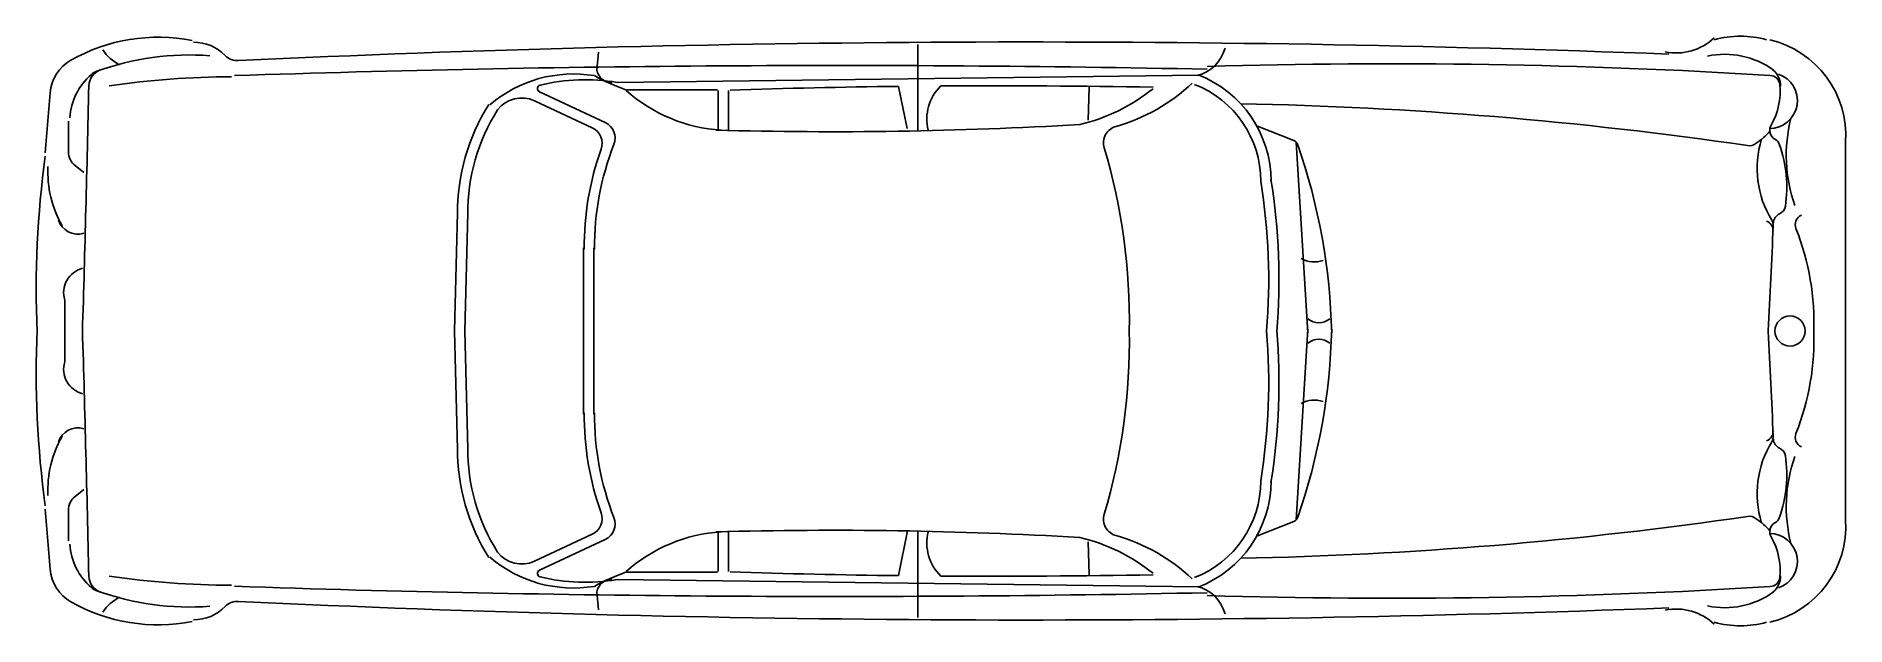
# Model space of a CAD drawing. Extents: x -5.01 to 0, y -0.82 to 0.82.
import ezdxf

# ---------------------------------------------------------------- set-up
doc = ezdxf.new("R2010")
doc.units = 0
doc.header["$LTSCALE"] = 100
doc.header["$MEASUREMENT"] = 0
doc.layers.add('C-CARRO', color=2, linetype='CONTINUOUS')

msp = doc.modelspace()

# ---------------------------------------------------------------- linework, layer by layer
at = {"layer": 'C-CARRO', "linetype": 'CONTINUOUS'}
for p, q in [((-3.4518, 0.7723), (-3.4564, 0.7225)), ((-2.5678, 0.7932), (-2.5678, 0.5562)), ((-1.7897, 0.7088), (-3.4003, 0.6885)), ((-3.4329, 0.5774), (-3.6152, 0.6628)), ((-3.3734, 0.6675), (-3.1225, 0.6675)), ((-3.1206, 0.5562), (-3.1206, 0.6664)), ((-3.0921, 0.5562), (-3.0921, 0.6664)), ((-2.6217, 0.6776), (-2.5974, 0.5606)), ((-2.0937, 0.6752), (-2.0965, 0.5837)), ((-3.4689, 0.5627), (-3.629, 0.6378)), ((-4.9189, 0.5815), (-4.9189, 0.4957)), ((-1.6279, 0.5672), (-1.5271, 0.5275)), ((-1.5205, 0.5231), (-1.4881, -0.005)), ((0, 0.5231), (0, -0.5231)), ((-4.9005, 0.4581), (-4.8763, 0.4393)), ((-3.8502, 0.0002), (-3.8418, 0.3276)), ((-3.8216, -0.0006), (-3.8133, 0.3269)), ((-3.4929, -0.0006), (-3.4929, 0.2299)), ((-4.9291, 0.0854), (-4.9291, -0.0028)), ((-4.9291, -0.0854), (-4.9291, 0.0028)), ((-3.8216, 0.0006), (-3.8133, -0.3269)), ((-3.4929, 0.0006), (-3.4929, -0.2299)), ((-3.4643, 0.0006), (-3.4643, -0.2299)), ((-1.5205, -0.5231), (-1.4881, 0.005)), ((-3.8502, -0.0002), (-3.8418, -0.3276)), ((-4.9005, -0.4581), (-4.8763, -0.4393)), ((-4.9828, -0.4933), (-4.9692, -0.66)), ((-4.9189, -0.5815), (-4.9189, -0.4957)), ((-1.6279, -0.5672), (-1.5271, -0.5275)), ((-3.4329, -0.5774), (-3.6152, -0.6628)), ((-3.1206, -0.5562), (-3.1206, -0.6664)), ((-3.0921, -0.5562), (-3.0921, -0.6664)), ((-2.6217, -0.6776), (-2.596, -0.5537)), ((-2.5678, -0.7932), (-2.5678, -0.5562)), ((-2.0937, -0.6752), (-2.0965, -0.5837)), ((-1.7897, -0.7088), (-3.4003, -0.6885)), ((-3.3734, -0.6675), (-3.1225, -0.6675)), ((-3.4518, -0.7723), (-3.4564, -0.7225))]:
    msp.add_line(p, q, dxfattribs=at)
for points in [[(-4.9828, 0.4933), (-4.9692, 0.66, -0.248051), (-4.9118, 0.75, -0.180272), (-4.5763, 0.8042)], [(-1.7668, 0.7249, 0.01358), (-4.4587, 0.7072, 0.01358)], [(-3.1262, 0.5562, 0.021086), (-2.1196, 0.5716, 0.109394), (-1.9168, 0.6708)], [(-1.8085, -0.6863, 0.121143), (-2.0192, -0.5668, -0.418766), (-2.0519, -0.5074, 0.077439), (-1.9827, 0, 0.077439), (-2.0519, 0.5074, -0.418766), (-2.0192, 0.5668, 0.121143), (-1.8085, 0.6863)], [(-5.0055, 0.0028, 0.044555), (-4.9828, -0.4845, 0.044555)], [(-3.491, -0.2266, 0.088169), (-3.4443, -0.5036, -0.386508), (-3.4689, -0.5627), (-3.629, -0.6378, -0.352279), (-3.7309, -0.6124, -0.143804), (-3.8133, -0.3236)], [(-4.9365, -0.2916, 0.14192), (-4.9754, -0.4559, 0.14192)]]:
    msp.add_lwpolyline(points, format="xyb", dxfattribs=at)
msp.add_lwpolyline([(-3.4643, -0.0006), (-3.4643, 0.2299)], dxfattribs=at)
for centre, radius, start, end in [((-0.4683, 0.9215), 0.1514, 258.2535, 313.6042), ((-0.2912, 0.55), 0.2665, 74.1741, 105.8259), ((-0.272, 0.5411), 0.2726, 356.2059, 76.6964), ((-4.5835, 0.0098), 0.7546, 85.7203, 109.8748), ((-4.7235, 0.8428), 0.1187, 212.6107, 243.1114), ((-4.5726, 0.6768), 0.123, 44.524, 90), ((-4.4509, 0.7964), 0.0476, 224.524, 273.2779), ((-2.2593, -45.6897), 46.4902, 87.81757, 92.69859), ((-1.8216, 0.8118), 0.1078, 284.0395, 344.6824), ((-0.3339, 0.54), 0.2265, 53.7506, 102.3635), ((-4.7391, 0.5775), 0.1766, 131.0948, 175.8393), ((-4.8149, 0.6779), 0.0476, 109.105, 178.7802), ((-4.8239, 0.6747), 0.0476, 109.8748, 131.0948), ((-4.467, -1.5738), 2.2777, 90, 98.5572), ((-3.5211, 0.356), 0.3559, 80.6471, 130.4837), ((-3.1719, 1.2376), 0.6051, 241.225, 250.4942), ((-3.4148, 0.7303), 0.0423, 190.573, 270.2619), ((-1.9068, 0.4145), 0.3167, 0.1042, 68.6722), ((-1.2567, -16.2654), 17.0056, 86.4656, 91.719), ((-0.2106, 0.6383), 0.0773, 269.3757, 71.5121), ((-0.2106, 0.6794), 0.0286, 5.7666, 85.4427), ((-0.2397, 0.6781), 0.0597, 0.219, 48.3701), ((-82.5263, 2.3326), 77.6814, 358.277263, 358.780218), ((-3.6112, 0.6715), 0.00952, 103.7072, 244.8823), ((-3.488, 0.1663), 0.5295, 80.4641, 103.7072), ((-3.0851, 0.9901), 0.4347, 228.1214, 266.535), ((-2.3472, -22.8208), 23.4999, 90.66947, 91.80481), ((-2.4153, 0.5871), 0.1276, 134.1691, 194.0471), ((-2.3472, -22.8208), 23.4999, 88.95069, 90.38293), ((-1.9068, 0.4145), 0.2882, 0.1042, 68.6722), ((-0.3695, 0.6634), 0.1883, 330.2706, 5.7666), ((-3.2803, 0.3277), 0.5615, 147.7084, 180.4415), ((-3.2803, 0.3277), 0.533, 147.7084, 180.4415), ((-3.6642, 0.5618), 0.0837, 65.166, 142.7911), ((-1.8853, -10.4848), 11.1161, 81.65321, 88.91095), ((-3.4891, 0.5196), 0.0476, 340.3545, 64.8823), ((-3.4531, 0.5343), 0.0476, 338.548, 64.8823), ((-0.3613, 0.6876), 0.2026, 304.1056, 318.7143), ((-0.1812, 0.5558), 0.0286, 150.2706, 239.9719), ((0.2492, 0.4861), 0.4135, 165.658, 199.5517), ((-2.6881, 0.2337), 0.8029, 160.3545, 180.5093), ((-2.6881, 0.2337), 0.7744, 158.548, 180.5093), ((-1.5341, 0.5098), 0.019, 19.0168, 68.5171), ((-3.1491, -0.0468), 1.7273, 1.3878, 19.0168), ((-0.2661, 0.5416), 0.0286, 258.9021, 310.3254), ((0.0272, 0.4502), 0.2721, 162.7049, 211.6591), ((-0.2098, 0.5064), 0.0286, 19.5154, 59.9719), ((-0.5143, 0.3985), 0.3516, 351.3898, 19.5154), ((-2.2654, 0.1136), 2.7426, 172.2266, 182.4311), ((-4.6724, 0.4409), 0.3033, 177.1655, 209.4754), ((-4.8713, 0.4957), 0.0476, 180, 232.173), ((-3.3059, 0.1425), 1.7092, 355.217, 9.1758), ((-3.3059, 0.1425), 1.7377, 355.217, 9.1758), ((-4.8926, 0.3249), 0.0566, 197.1951, 286.7247), ((-0.2294, 0.2781), 0.0286, 357.4001, 67.4842), ((-0.2287, 0.2923), 0.0286, 357.4113, 31.6591), ((-0.1713, 0.2981), 0.0286, 114.3718, 177.4178), ((-0.1949, 0.3501), 0.0286, 294.3718, 351.3898), ((-0.1108, 0.2943), 0.0286, 114.1191, 201.565), ((-72.8756, 3.5769), 72.7496, 357.182247, 357.411277), ((-0.7999, 0.022), 0.7124, 357.8332, 21.565), ((-1.4707, 0.2614), 0.0701, 239.2361, 290.2989), ((-4.8623, 0.106), 0.0699, 104.6987, 197.1118), ((-82.5263, -2.3326), 77.6814, 1.219782, 1.722737), ((-3.3059, -0.1425), 1.7377, 350.8242, 4.783), ((-3.1491, 0.0468), 1.7273, 340.9832, 358.6122), ((-1.458, 0.069), 0.0465, 229.6228, 310.3772), ((-0.1537, 0), 0.0417, 0, 180), ((-0.7999, -0.022), 0.7124, 338.435, 2.1668), ((-3.3059, -0.1425), 1.7092, 350.8242, 4.783), ((-1.458, -0.069), 0.0465, 49.6228, 130.3772), ((-72.8756, -3.5769), 72.7496, 2.588723, 2.817753), ((-0.1537, 0), 0.0417, 180, 0), ((-4.8623, -0.106), 0.0699, 162.8882, 255.3013), ((-1.4707, -0.2614), 0.0701, 69.7011, 120.7639), ((-2.6881, -0.2337), 0.7744, 179.4907, 201.452), ((-4.8926, -0.3249), 0.0566, 73.2753, 162.8049), ((-0.2294, -0.2781), 0.0286, 292.5158, 2.5999), ((-0.2287, -0.2923), 0.0286, 328.3409, 2.5887), ((-0.1713, -0.2981), 0.0286, 182.5822, 245.6282), ((-0.1108, -0.2943), 0.0286, 158.435, 245.8809), ((-3.2803, -0.3277), 0.5615, 179.5585, 212.2916), ((0.0272, -0.4502), 0.2721, 148.3409, 197.2951), ((-0.1949, -0.3501), 0.0286, 8.6102, 65.6282), ((-0.5143, -0.3985), 0.3516, 340.4846, 8.6102), ((0.2492, -0.4861), 0.4135, 160.4483, 194.342), ((-1.9068, -0.4145), 0.2882, 291.3278, 359.8958), ((-1.9068, -0.4145), 0.3167, 291.3278, 359.8958), ((-4.8713, -0.4957), 0.0476, 127.827, 180), ((-3.4531, -0.5343), 0.0476, 295.1177, 21.452), ((-1.8853, 10.4848), 11.1161, 271.08905, 278.34679), ((-1.5341, -0.5098), 0.019, 291.4829, 340.9832), ((-0.2661, -0.5416), 0.0286, 49.6746, 101.0979), ((-0.3613, -0.6876), 0.2026, 41.2857, 55.8944), ((-0.1812, -0.5558), 0.0286, 120.0281, 209.7294), ((-0.272, -0.5411), 0.2726, 283.3036, 3.7941), ((-0.2098, -0.5064), 0.0286, 300.0281, 340.4846), ((-4.7391, -0.5775), 0.1766, 184.1607, 228.9052), ((-3.0851, -0.9901), 0.4347, 93.465, 131.8786), ((-2.8058, -12.4928), 11.9409, 86.70562, 91.53743), ((-2.4153, -0.5871), 0.1276, 165.9529, 225.8309), ((-2.2422, -1.0791), 0.5221, 51.4433, 76.4153), ((-0.2106, -0.6383), 0.0773, 288.4879, 90.6243), ((-0.3695, -0.6634), 0.1883, 354.2334, 29.7294), ((-3.5211, -0.356), 0.3559, 229.5163, 279.3529), ((-4.8554, -0.6507), 0.1142, 184.6621, 240.3866), ((-4.8149, -0.6779), 0.0476, 181.2198, 250.895), ((-4.467, 1.5738), 2.2777, 261.4428, 270), ((-3.6112, -0.6715), 0.00952, 115.1177, 256.2928), ((-3.488, -0.1663), 0.5295, 256.2928, 279.5359), ((-3.1719, -1.2376), 0.6051, 109.5058, 118.775), ((-3.4148, -0.7303), 0.0423, 89.7381, 169.427), ((-2.3472, 22.8208), 23.4999, 268.19519, 269.33053), ((-2.3472, 22.8208), 23.4999, 269.61707, 271.04931), ((-0.2106, -0.6794), 0.0286, 274.5573, 354.2334), ((-0.2397, -0.6781), 0.0597, 311.6299, 359.781), ((-4.6713, -0.327), 0.4867, 240.3866, 281.2628), ((-4.8239, -0.6747), 0.0476, 228.9052, 250.1252), ((-4.5835, -0.0098), 0.7546, 250.1252, 274.2797), ((-4.7235, -0.8428), 0.1187, 116.8886, 147.3893), ((-4.4509, -0.7964), 0.0476, 86.7221, 135.476), ((-2.7881, 48.8322), 49.5675, 268.06855, 271.18057), ((-2.2593, 45.6897), 46.4902, 267.30141, 272.18243), ((-1.8216, -0.8118), 0.1078, 15.3176, 75.9605), ((-1.2567, 16.2654), 17.0056, 268.281, 273.5344), ((-0.3339, -0.54), 0.2265, 257.6365, 306.2494), ((-4.5726, -0.6768), 0.123, 270, 315.476), ((-0.4683, -0.9215), 0.1514, 46.3958, 101.7465), ((-0.2912, -0.55), 0.2665, 254.1741, 285.8259)]:
    msp.add_arc(centre, radius, start, end, dxfattribs=at)

doc.saveas('drawing.dxf')
